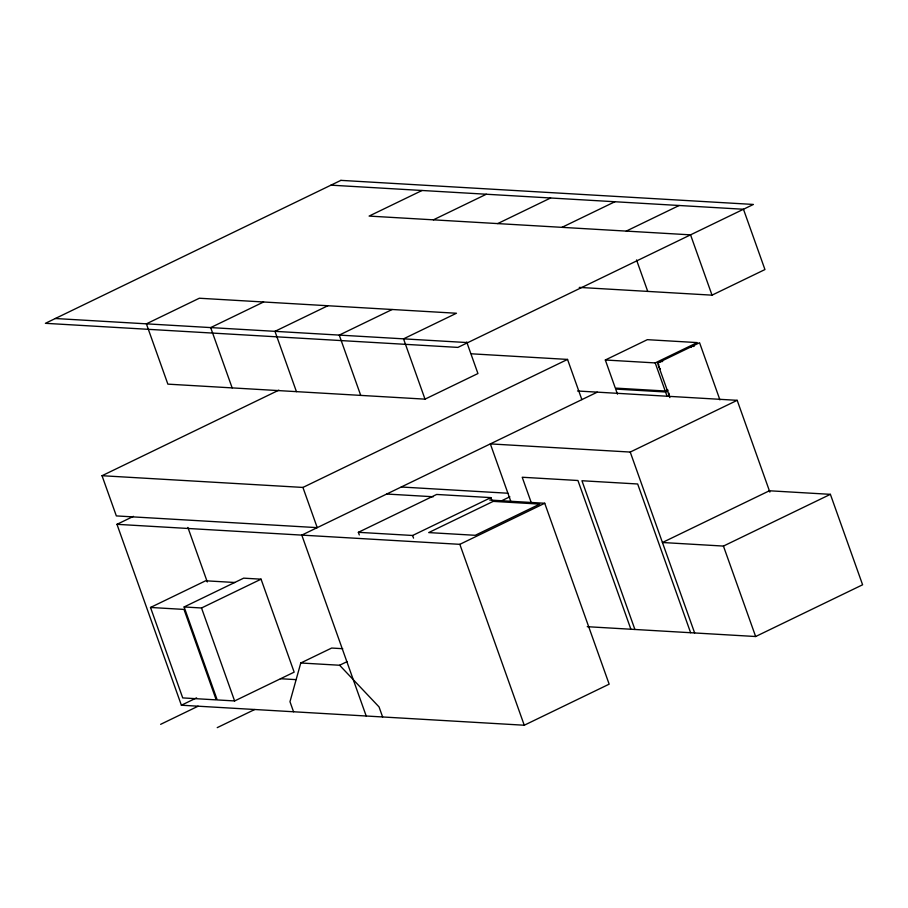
<?xml version="1.0" encoding="UTF-8"?>
<svg xmlns="http://www.w3.org/2000/svg" width="908" height="908" viewBox="0 0 908 908"><rect width="100%" height="100%" fill="white"/><g stroke="black" fill="none" stroke-linecap="round" stroke-linejoin="round"><path stroke-width="1.36" d="M342.747 648.698L331.647 648.051L300.775 662.988L289.981 701.714L293.556 711.77M422.038 190.487L369.113 216.081L690.557 234.854L712.02 295.157L764.945 269.551L743.47 209.249L330.966 185.164M263.604 301.989L210.679 327.595L232.153 387.886M433.4 219.838L486.325 194.233M327.89 305.735L274.965 331.341L296.439 391.643M497.686 223.595L550.611 197.989M392.177 309.492L339.251 335.097L360.726 395.4M561.973 227.341L614.898 201.746M102.025 475.713L302.92 487.437L317.233 527.639L116.338 515.914L102.025 475.713L278.858 390.156M626.259 231.097L679.184 205.492M489.707 500.047L544.732 503.259L609.155 684.167L524.256 725.231L181.384 705.221L116.973 524.325L133.442 516.357M425.012 399.145L403.538 338.854L456.463 313.249L199.317 298.233L146.392 323.838L167.867 384.141L425.012 399.145L477.937 373.54L466.735 342.089M302.92 487.437L567.534 359.42L581.858 399.622M605.318 359.999L647.336 339.671L697.231 342.588L655.213 362.916L605.318 359.999L615.318 388.091L665.212 391.007L667.755 389.77M150.512 607.463L183.995 609.416L216.206 699.875L182.724 697.911L150.512 607.463L205.639 580.791L234.945 582.505M597.294 392.154L301.796 535.107L366.208 716.015M184.108 606.964L243.65 578.158L261.061 579.179L294.158 672.147L234.616 700.942L217.205 699.932L184.108 606.964L201.519 607.985L261.061 579.179M359.296 534.96L358.365 532.315L436.646 494.451L490.887 497.618L491.83 500.251M617.485 394.174L615.669 389.067L665.553 391.984L668.106 390.746M358.365 532.315L412.607 535.482L490.887 497.618M502.215 500.49L509.853 496.801M510.705 501.091L490.343 443.899L630.231 452.059L737.183 400.326L769.859 492.102M116.973 524.325L459.834 544.335L544.732 503.259M181.384 705.221L196.593 697.866M160.637 724.334L198.126 706.197M300.775 662.988L339.615 665.246L347.026 661.671M217.228 727.637L254.717 709.5M830.389 494.338L769.382 490.774L662.431 542.507L723.438 546.071L830.389 494.338L862.6 584.786L755.649 636.519L587.249 626.69M579.259 287.405L712.02 295.157M55.32 318.515L467.836 342.6M471.331 353.802L567.534 359.42M577.533 390.996L737.183 400.326M401.291 487.006L507.81 493.226M386.695 494.031L433.264 496.755M280.436 678.719L295.951 679.627M660.411 368.864L660.354 368.83A4.131 3.598 -86.7 0 1 658.743 364.187M339.615 665.246L379.045 706.912L382.62 716.968M719.919 399.883L699.569 342.725L657.551 363.052L669.854 397.613M636.531 259.938L647.733 291.4M723.438 546.071L755.649 636.519M655.213 362.916L665.212 391.007M665.553 391.984L666.926 395.809M630.231 452.059L694.643 632.967M690.625 632.728L637.666 483.987L581.949 480.741L634.908 629.471M630.89 629.244L577.931 480.502L522.214 477.245L531.203 502.476M459.834 544.335L524.256 725.231M412.607 535.482L413.537 538.126M187.877 527.434L207.296 581.971M201.519 607.985L234.616 700.942M691.215 347.094A4.131 3.598 -86.7 0 1 693.769 345.88M659.696 362.337A4.131 3.598 -86.7 0 1 662.261 361.134M693.303 346.516A4.131 3.598 -86.7 0 1 694.177 346.107M661.796 361.759A4.131 3.598 -86.7 0 1 662.67 361.35M669.4 396.387A4.131 3.598 -86.7 0 1 669.094 393.255M340.886 180.363L45.4 323.316L457.904 347.401L753.402 204.448L340.886 180.363M493.203 501.375L428.701 532.587L475.247 535.3L539.749 504.099L493.203 501.375"/></g></svg>
